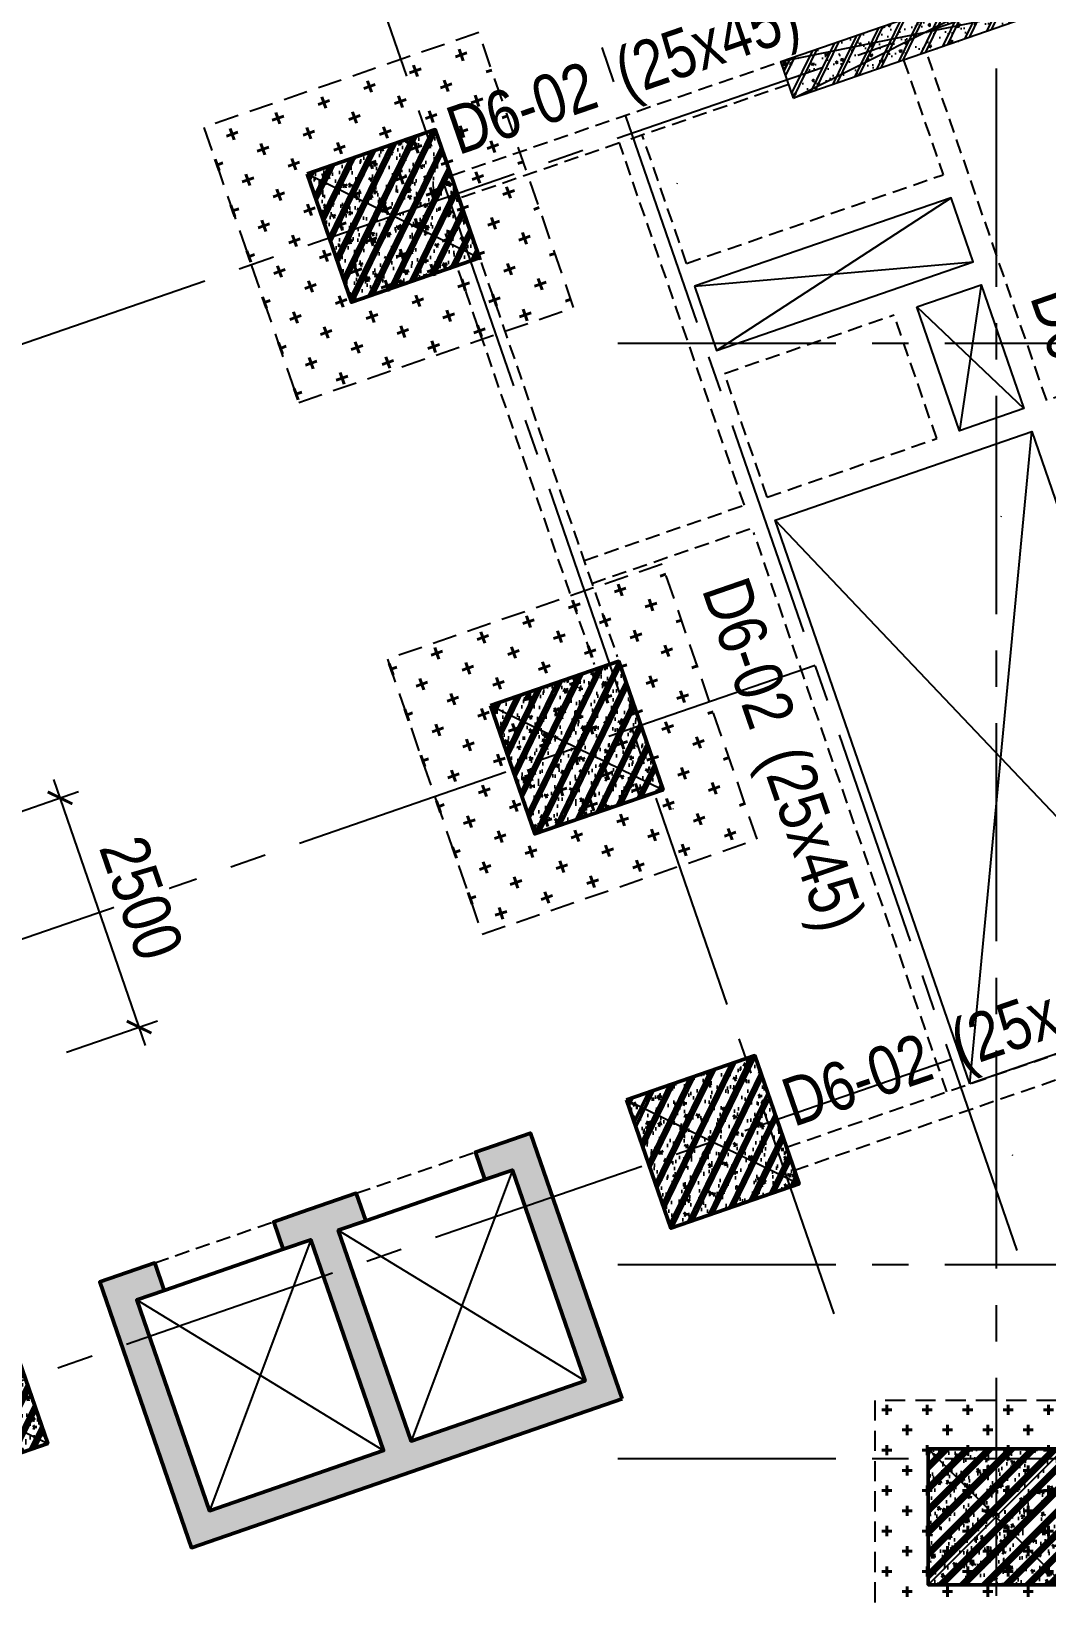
# Model space of a CAD drawing. Header units: millimetres. Extents: x -80883 to 1826631, y -376836 to 309394.
# Drawn here: x 1550548 to 1561024, y -328750 to -312610 of the extents above; entities that cross this region are included whole.
import ezdxf
from ezdxf.enums import TextEntityAlignment as Align

# ---------------------------------------------------------------- set-up
doc = ezdxf.new("R2010")
doc.units = ezdxf.units.MM
doc.header["$LTSCALE"] = 100
doc.header["$PDMODE"] = 32
doc.header["$PDSIZE"] = 2.5
for name, pattern in [('CENTER2', [1.125, 0.75, -0.125, 0.125, -0.125]), ('DASHED', [4.5, 3, -1.5]), ('HIDDEN', [0.375, 0.25, -0.125])]:
    doc.linetypes.add(name, pattern=pattern)
for name, color, linetype, lineweight in [('0-Hatch', 250, 'Continuous', 40), ('ccu12-Tencaukien', 9, 'Continuous', 15), ('KT-Net cot vach', 6, 'Continuous', 50), ('KT-Vat lieu', 250, 'Continuous', 9), ('ST_MBDV Cot vach 220805$0$Xref_ST_MBDV Cot vach 30.7.2022$0$KT-Net cot vach', 6, 'Continuous', 50)]:
    doc.layers.add(name, color=color, linetype=linetype, lineweight=lineweight)
for name, color, linetype in [('0-khuat', 3, 'HIDDEN'), ('ccu11-Khuat', 9, 'DASHED'), ('ccu11-Manh', 8, 'Continuous'), ('ccu11-Thay', 7, 'Continuous'), ('ccu12-Manh', 8, 'Continuous'), ('ccu12-Text', 31, 'Continuous'), ('ccu12-Truc', 13, 'CENTER2'), ('KC2-DIM', 251, 'Continuous'), ('KT-Hatch', 251, 'Continuous'), ('Xref_ST_MBDV Cot vach 30.7.2022|Xref_ST_MBDV Cot vach 30.7.2022|Xref_ST_MBDV Cot vach 30.7.2022|Xref_ST_MBDV Cot vach 30.7.2022|KC-Betong', 6, 'Continuous')]:
    doc.layers.add(name, color=color, linetype=linetype)
doc.styles.add('Arial Narrow', font='ARIALN.TTF')
doc.dimstyles.new('ccu12-200', dxfattribs={"dimscale": 200, "dimtxt": 2.5, "dimasz": 1, "dimexe": 1, "dimexo": 2, "dimgap": 1, "dimtad": 1, "dimdec": 0, "dimrnd": 5, "dimdsep": 46, "dimtxsty": 'Arial Narrow', "dimblk": 'ARCHTICK', "dimcen": -1, "dimdle": 1, "dimclrd": 256, "dimclre": 256, "dimclrt": 3, "dimadec": 0, "dimazin": 2, "dimtfac": 0.1, "dimtdec": 0, "dimtmove": 0, "dimatfit": 1, "dimldrblk": 'ARCHTICK', "dimfxl": 1, "dimtvp": 0.8333333333333334, "dimtolj": 1, "dimtzin": 12, "dimarcsym": 0})
pattern_1 = [(339.0471379539965, (1538194.197054629, -350401.9494570507), (69.90338528047701, -279.3877533547662), [29.99999999999981, -329.999999999997]), (284.0471379539965, (1538194.197054629, -350401.9494570507), (266.2915946709811, 150.6518396180941), [23.99999999999998, -263.9999999999996]), (29.49853795399646, (1538200.022338222, -350425.23176852), (336.1948768307957, -128.7361747717526), [25.49607599999999, -280.4568447999998]), (335.2313379539966, (1538269.817087162, -350375.8417823195), (76.73314454503657, -425.1305970221304), [45, -495]), (25.6827379539964, (1538276.211493592, -350411.2693359335), (490.3234749361438, -226.2363583837528), [38.24411519999997, -420.6851999999998]), (280.2313379539964, (1538269.817087162, -350375.8417823195), (490.3236516953235, -226.2359755744279), [35.99999999999994, -395.9999999999995]), (310.0471379539965, (1538263.965916394, -350420.1787172683), (-74.31099224333833, -278.2478686892407), [30, -330]), (255.0471379539965, (1538263.965916394, -350420.1787172683), (305.9413376994765, 2.662340959559032), [24, -264]), (0.4985379539964821, (1538257.773318905, -350443.3660357373), (231.6301287124563, -275.5857060422185), [25.496076, -280.4568447999999]), (326.5471379539965, (1538194.197054629, -350401.9494570507), (127.4545480190627, 38.85777900570818), [0, -260.7999999999999, 0, -267.9999999999999, 0, -264.9999999999999]), (296.5471379539965, (1538194.197054629, -350401.9494570507), (183.4678019936752, -47.98077147784922), [0, -152.8, 0, -254.8, 0, -101]), (256.5471379539965, (1538165.086997303, -350317.6331207776), (61.15631196729443, -204.7826262224386), [0, -99.9999999999993, 0, -311.9999999999972, 0, -413.9999999999972]), (246.5471379539965, (1538152.033159939, -350279.8231045116), (113.9778841873155, -207.4352439007965), [0, -129.9999999999987, 0, -207.1999999999987, 0, -293.9999999999973]), (334.0471379539965, (1538194.197054629, -350401.9494570507), (65.64473241281162, 134.8731593255321), []), (334.0471379539965, (1538217.273196894, -350468.7887541846), (65.64473241281162, 134.8731593255321), [])]

# ---------------------------------------------------------------- blocks, each defined once
blk = doc.blocks.new('Grid-ST-flat-3')
at = {"layer": 'ccu12-Truc', "ltscale": 30}
for p, q in [((354060.2251921427, -35261.67722702224), (370215.9049475128, -82056.07930523856)), ((352169.7243788355, -35914.36909527634), (368325.4041342058, -82708.77117349271)), ((377787.2916931124, -66547.80383867014), (314639.543147344, -88349.44587364572)), ((369999.3874795342, -69862.92378625314), (369999.3874795342, -104409.5824195731)), ((366096.2468389632, -72696.27186137123), (425824.0468604062, -72696.27186137007)), ((368131.1051668772, -76017.52440288517), (316532.349566273, -93831.89823189395)), ((369534.392683656, -80082.1011514843), (317935.6370837545, -97896.47498025041)), ((366096.2468389795, -82196.27186137065), (425824.0468603974, -82196.27186136972)), ((366096.2468389806, -84196.27186137141), (425824.046860399, -84196.27186136867))]:
    blk.add_line(p, q, dxfattribs=at)
blk = doc.blocks.new('LOI-KD-PN')
at = {"layer": 'KT-Hatch'}
h = blk.add_hatch(dxfattribs=at)
h.set_pattern_fill('BTCT', color=256, scale=40, angle=-70.9528620460035)
h.set_pattern_definition([(339.0471379539965, (-24757.93628041632, -32875.87870174611), (69.90338528047701, -279.3877533547662), [29.99999999999986, -329.9999999999978]), (284.0471379539965, (-24757.93628041632, -32875.87870174611), (266.2915946709811, 150.6518396180941), [23.99999999999998, -263.9999999999996]), (29.49853795399646, (-24752.11099682283, -32899.16101321549), (336.1948768307957, -128.7361747717526), [25.49607599999999, -280.4568447999998]), (335.2313379539966, (-24682.31624788418, -32849.771027015), (76.73314454503657, -425.1305970221304), [45, -495]), (25.6827379539964, (-24675.92184145399, -32885.19858062902), (490.3234749361438, -226.2363583837528), [38.24411519999997, -420.6851999999998]), (280.2313379539964, (-24682.31624788418, -32849.771027015), (490.3236516953235, -226.2359755744279), [35.99999999999994, -395.9999999999995]), (310.0471379539965, (-24688.16741865175, -32894.10796196375), (-74.31099224333833, -278.2478686892407), [30, -330]), (255.0471379539965, (-24688.16741865175, -32894.10796196375), (305.9413376994765, 2.662340959559032), [24, -264]), (0.4985379539964835, (-24694.36001613969, -32917.29528043285), (231.6301287124563, -275.5857060422185), [25.496076, -280.4568447999999]), (326.5471379539965, (-24757.93628041632, -32875.87870174611), (127.4545480190627, 38.85777900570818), [0, -260.7999999999999, 0, -267.9999999999999, 0, -264.9999999999999]), (296.5471379539965, (-24757.93628041632, -32875.87870174611), (183.4678019936752, -47.98077147784922), [0, -152.8, 0, -254.8, 0, -101]), (256.5471379539965, (-24787.04633774143, -32791.56236547302), (61.15631196729443, -204.7826262224386), [0, -99.9999999999995, 0, -311.999999999998, 0, -413.999999999998]), (246.5471379539965, (-24800.1001751069, -32753.752349207), (113.9778841873155, -207.4352439007965), [0, -129.9999999999991, 0, -207.1999999999991, 0, -293.9999999999981]), (334.0471379539965, (-24757.93628041632, -32875.87870174611), (65.64473241281162, 134.8731593255321), []), (334.0471379539965, (-24734.86013815063, -32942.71799888002), (65.64473241281162, 134.8731593255321), [])])
h.paths.add_polyline_path([(-6308.869921613485, -9184.98418606416), (-7255.273130617104, -6443.758006780699), (-7822.423374606762, -6639.565567264159), (-7724.5195943648, -6923.140689258988), (-7440.944472370204, -6825.236909017258), (-6690.348823850043, -8999.312844310945), (-8486.324596484192, -9619.370119175175), (-9236.920245003887, -7445.294183881546), (-8953.34512300929, -7347.390403639816), (-9051.248903250787, -7063.815281644987), (-9618.399147240445, -7259.622842128447), (-9901.974269235507, -7357.526622370176), (-9804.070488993544, -7641.101744364947), (-9520.495366998948, -7543.197964123276), (-8769.899718478788, -9717.273899416905), (-10565.87549111294, -10337.33117428113), (-11316.47113963263, -8163.255238987505), (-11032.89601763804, -8065.351458745776), (-11130.79979787953, -7781.776336750947), (-11697.95004186919, -7977.583897234348), (-10751.54683286604, -10718.81007651769)])
at = {"layer": 'ccu11-Khuat', "color": 6, "ltscale": 0.5}
for points, elevation in [([(-9051.25256760791, -7063.816542801389), (-7822.427037743386, -6639.566831955221)], -1.492553393741515e-05), ([(-11130.80346101616, -7781.777601442009), (-9901.974269235507, -7357.52662237006)], -2.081220072082427e-08)]:
    blk.add_lwpolyline(points, dxfattribs=dict(at, elevation=elevation))
at = {"layer": 'KC2-DIM', "color": 252, "ltscale": 0.5, "elevation": -2.081220072082427e-08}
for points in [[(-7440.944472370204, -6825.236909017258), (-8486.324596484192, -9619.370119175117)], [(-9520.495366998948, -7543.197964123276), (-10565.87549111294, -10337.33117428113)], [(-9236.920245003887, -7445.294183881488), (-6690.348823850043, -8999.312844310887)], [(-11316.47113963263, -8163.255238987505), (-8769.899718478788, -9717.273899416905)]]:
    blk.add_lwpolyline(points, dxfattribs=at)
at = {"layer": 'ST_MBDV Cot vach 220805$0$Xref_ST_MBDV Cot vach 30.7.2022$0$KT-Net cot vach', "elevation": -2.081220072082427e-08}
blk.add_lwpolyline([(-6308.869921613485, -9184.98418606416), (-7255.273130617104, -6443.758006780699), (-7822.423374606762, -6639.565567264159), (-7724.5195943648, -6923.140689258988), (-7440.944472370204, -6825.236909017258), (-6690.348823850043, -8999.312844310945), (-8486.324596484192, -9619.370119175175), (-9236.920245003887, -7445.294183881546), (-8953.34512300929, -7347.390403639816), (-9051.248903250787, -7063.815281644987), (-9618.399147240445, -7259.622842128447), (-9901.974269235507, -7357.526622370176), (-9804.070488993544, -7641.101744364947), (-9520.495366998948, -7543.197964123276), (-8769.899718478788, -9717.273899416905), (-10565.87549111294, -10337.33117428113), (-11316.47113963263, -8163.255238987505), (-11032.89601763804, -8065.351458745776), (-11130.79979787953, -7781.776336750947), (-11697.95004186919, -7977.583897234348), (-10751.54683286604, -10718.81007651769)], close=True, dxfattribs=at)
at = {"layer": 'ST_MBDV Cot vach 220805$0$Xref_ST_MBDV Cot vach 30.7.2022$0$KT-Net cot vach', "color": 6, "elevation": -2.081220072082427e-08}
for points in [[(-8953.348786145682, -7347.39166833082), (-7724.5195943648, -6923.140689258988)], [(-11032.89968077466, -8065.352723436838), (-9804.070488993544, -7641.101744364889)]]:
    blk.add_lwpolyline(points, dxfattribs=at)
blk = doc.blocks.new('*U151')
h = blk.add_hatch()
h.set_pattern_fill('VATLIEU04', color=250, scale=40, style=0, pattern_type=2)
h.set_pattern_definition([(49.99999999999999, (550, -550), (286.9040730403014, -25.10085399303804), [30, -330]), (355, (550, -550), (-55.50053344520001, 300.8768534800047), [24, -264]), (100.4514, (573.908672, -552.091736), (231.4037526856086, 275.7758168243814), [25.496076, -280.4568448]), (46.18420000000001, (550, -470), (426.8964194502578, -66.20760573160723), [45, -495]), (96.6356, (585.574698, -475.5173228), (373.8650822194813, 389.6471483601767), [38.2441152, -420.6852]), (351.1842, (550, -470), (373.8647780534509, 389.6474403701299), [36, -396]), (21, (590, -490), (238.7628208473847, -161.0475562661355), [30, -330]), (326.0000000000001, (590, -490), (97.32613276863269, 290.0600180187412), [24, -264]), (71.4514, (609.8968932, -503.4206424), (336.089051432596, 129.012198683981), [25.496076, -280.4568448]), (37.50000000000001, (550, -550), (4.863942126916267, 133.1575415325246), [0, -260.8, 0, -268, 0, -265]), (7.499999999999999, (550, -550), (105.2278149768594, 157.7646847529441), [0, -152.8, 0, -254.8, 0, -101]), (327.5, (460.8, -550), (213.5289744689636, -9.021948693751902), [0, -100, 0, -312, 0, -414]), (317.5, (420.8, -550), (233.2744677369545, 40.04199293292709), [0, -130, 0, -207.2, 0, -294]), (45, (550, -550), (-120.2081528017131, 120.2081528017131), []), (45, (550, -501), (-120.2081528017131, 120.2081528017131), [])])
h.paths.add_polyline_path([(-475, 475), (1025, 475), (1025, -1025), (-475, -1025)])
at = {"color": 6, "ltscale": 0.25}
blk.add_lwpolyline([(-475, 475), (1025, 475), (1025, -1025), (-475, -1025)], close=True, dxfattribs=at)
at = {"layer": 'Defpoints', "linetype": 'ByBlock', "ltscale": 30}
for p, q in [((1025, 475), (-475, -1025)), ((-475, 475), (1025, -1025))]:
    blk.add_line(p, q, dxfattribs=at)
blk = doc.blocks.new('*U150')
h = blk.add_hatch()
h.set_pattern_fill('VATLIEU04', color=250, scale=40, style=0, pattern_type=2)
h.set_pattern_definition([(49.99999999999999, (-549.9999999999709, 3049.999999999996), (286.9040730403014, -25.10085399303804), [30, -330]), (355, (-549.9999999999709, 3049.999999999996), (-55.50053344520001, 300.8768534800047), [24, -264]), (100.4514, (-526.0913279999709, 3047.908263999996), (231.4037526856086, 275.7758168243814), [25.496076, -280.4568448]), (46.18420000000001, (-549.9999999999709, 3129.999999999996), (426.8964194502578, -66.20760573160723), [45, -495]), (96.6356, (-514.4253019999708, 3124.482677199996), (373.8650822194813, 389.6471483601767), [38.2441152, -420.6852]), (351.1842, (-549.9999999999709, 3129.999999999996), (373.8647780534509, 389.6474403701299), [36, -396]), (21, (-509.9999999999709, 3109.999999999996), (238.7628208473847, -161.0475562661355), [30, -330]), (326.0000000000001, (-509.9999999999709, 3109.999999999996), (97.32613276863269, 290.0600180187412), [24, -264]), (71.4514, (-490.1031067999709, 3096.579357599996), (336.089051432596, 129.012198683981), [25.496076, -280.4568448]), (37.50000000000001, (-549.9999999999709, 3049.999999999996), (4.863942126916267, 133.1575415325246), [0, -260.8, 0, -268, 0, -265]), (7.499999999999999, (-549.9999999999709, 3049.999999999996), (105.2278149768594, 157.7646847529441), [0, -152.8, 0, -254.8, 0, -101]), (327.5, (-639.1999999999709, 3049.999999999996), (213.5289744689636, -9.021948693751902), [0, -100, 0, -312, 0, -414]), (317.5, (-679.1999999999709, 3049.999999999996), (233.2744677369545, 40.04199293292709), [0, -130, 0, -207.2, 0, -294]), (45, (-549.9999999999709, 3049.999999999996), (-120.2081528017131, 120.2081528017131), []), (45, (-549.9999999999709, 3098.999999999996), (-120.2081528017131, 120.2081528017131), [])])
h.paths.add_polyline_path([(-475, -474.9999999999998), (-75, -475.0000000000038), (-74.9999999999709, 2524.999999999996), (-474.9999999999709, 2525)])
at = {"color": 6, "ltscale": 0.25}
blk.add_lwpolyline([(-475, -474.9999999999998), (-75, -475.0000000000038), (-74.9999999999709, 2524.999999999996), (-474.9999999999709, 2525)], close=True, dxfattribs=at)
at = {"layer": 'Defpoints', "linetype": 'ByBlock', "ltscale": 30}
for p, q in [((-75, -475.0000000000038), (-474.9999999999709, 2525)), ((-475, -474.9999999999998), (-74.9999999999709, 2524.999999999996))]:
    blk.add_line(p, q, dxfattribs=at)
blk = doc.blocks.new('MBDVCOTVACH-T2-T6-PN')
at = {"layer": 'KT-Net cot vach', "xscale": 0.9333333333333333, "yscale": 0.9333333333333333, "zscale": 0.9333333333333333, "rotation": 19.04713795399666}
for p in [(54491.68851601868, -13605.0635552578), (56384.49502914399, -19087.51638321928), (57787.78245082614, -23152.09266241599), (50036.72905755276, -25828.12984658178)]:
    blk.add_blockref('*U151', p, dxfattribs=at)
at = {"layer": 'KT-Net cot vach', "xscale": 0.9333333333333333, "yscale": 0.9333333333333333, "zscale": 0.9333333333333333}
blk.add_blockref('*U151', (60780.13856793079, -26919.94949445577), dxfattribs=at)
at = {"layer": 'Xref_ST_MBDV Cot vach 30.7.2022|Xref_ST_MBDV Cot vach 30.7.2022|Xref_ST_MBDV Cot vach 30.7.2022|Xref_ST_MBDV Cot vach 30.7.2022|KC-Betong', "linetype": 'ByBlock', "xscale": -0.9999999999999989, "rotation": 289.0471379532163}
blk.add_blockref('*U150', (59241.89047800889, -11945.67000419629), dxfattribs=at)
blk = doc.blocks.new('*U693')
at = {"layer": 'ccu12-Tencaukien', "color": 8, "ltscale": 10000}
blk.add_line((360.6565736538532, -155.3215232637356), (354.4065714950475, -155.3215232637356), dxfattribs=at)
at = {"layer": 'ccu12-Text', "color": 2, "style": 'Arial Narrow', "width": 0.8}
blk.add_attdef('SH', text='', height=300, dxfattribs=at).set_placement((275.6048113084853, 5.864471777974813), align=Align.BOTTOM_RIGHT)
at = {"layer": 'ccu12-Text', "color": 31, "style": 'Arial Narrow', "width": 0.8}
for tag, p in [('(', (507.5315725744504, -75.41116959831947)), ('KT', (632.605666770517, -75.41116959831947)), (')', (962.8971199221714, -75.41116959831947))]:
    blk.add_attdef(tag, text='', height=250, dxfattribs=at).set_placement(p, align=Align.BOTTOM_LEFT)
blk = doc.blocks.new('MBKC-T6-PN')
at = {"layer": 'ccu11-Khuat', "ltscale": 0.5}
for p, q in [((61558.627097741, -15668.39530091808, 1.470225069615539e-08), (60318.52392072976, -12076.476669344, 1.470225069615539e-08)), ((55414.48408806371, -13346.46135400923, 1.470225069615539e-08), (58817.38555967016, -12171.61598851287, 1.470225069615539e-08)), ((60082.21131769568, -12158.0631533484, 1.470225069615539e-08), (60490.14381008549, -13339.62637807318, 1.470225069615539e-08)), ((58898.95896343933, -12407.89070506906, 1.470225069615539e-08), (57197.50802297541, -12995.31345847622, 1.470225069615539e-08)), ((58439.30074978946, -16745.3368856507, 1.470225069615539e-08), (57150.25240883045, -13011.6501601864, 1.470225069615539e-08)), ((57843.44267022377, -14253.39499005949, 1.470225069615539e-08), (57386.56410217751, -12930.06104574457, 1.470225069615539e-08)), ((55488.1868349826, -14325.99790990347, 1.470225069615539e-08), (56891.47435171483, -18390.5746585186, 1.470225069615539e-08)), ((55724.49943664484, -14244.41142636869, 1.470225069615539e-08), (57127.78695337707, -18308.98817498382, 1.470225069615539e-08)), ((62834.71884077182, -15227.827014465, 1.470225069615539e-08), (61558.62709774124, -15668.39530091808, 1.470225069615539e-08)), ((58675.61335175764, -16663.75040201063, 1.470225069615539e-08), (58235.05779252248, -15387.69548189809, 1.470225069615539e-08)), ((56785.1123454771, -17316.44233691494, 1.470225069615539e-08), (58439.30074978946, -16745.33688565076, 1.470225069615539e-08)), ((56866.69882900827, -17552.75493857864, 1.470225069615539e-08), (58520.88723326987, -16981.64948733203, 1.470225069615539e-08)), ((60527.86993656424, -22794.99257512763, 1.470225069615539e-08), (58537.21581631619, -17028.9446985359, 1.470225069615539e-08)), ((58873.73814879521, -23366.0784705304, 1.470225069615539e-08), (63486.80449040607, -21773.42597347358, 1.470225069615539e-08)), ((58955.32463232987, -23602.39107219275, 1.470225069615539e-08), (63486.8044904063, -22037.90615546209, 1.470225069615539e-08))]:
    blk.add_line(p, q, dxfattribs=at)
at = {"layer": 'ccu11-Khuat', "ltscale": 0.5, "elevation": 1.470225069615539e-08}
for points in [[(58898.96159434132, -12407.88979673787), (57386.56410217751, -12930.06104574451)], [(57150.25240883045, -13011.6501601864), (55496.07320250059, -13582.77304734115)], [(57843.44268598221, -14253.39498461888), (60490.14381040726, -13339.62637796218)], [(58235.05779252248, -15387.69548189809), (59983.77106026118, -14783.95549841161)], [(58675.61335175764, -16663.75040201063), (60424.3266194961, -16060.01041852398), (59983.77106026118, -14783.95549841161)]]:
    blk.add_lwpolyline(points, dxfattribs=at)
at = {"layer": 'ccu11-Manh', "color": 252, "ltscale": 0.5}
for p, q in [((58153.47130898805, -15151.38288023573, 1.470225069615539e-08), (60571.73029362038, -13575.9389797356, 1.470225069615539e-08)), ((57925.02915375819, -14489.7075917219, 1.470225069615539e-08), (60800.17244760622, -14237.61426464701, 1.470225069615539e-08)), ((60881.75893114088, -14473.92686630937, 1.470225069615539e-08), (60660.63922115858, -15978.42393498926, 1.470225069615539e-08)), ((60220.08366192365, -14702.36901487689, 1.470225069615539e-08), (61322.31449037581, -15749.98178642191, 1.470225069615539e-08))]:
    blk.add_line(p, q, dxfattribs=at)
at = {"layer": 'ccu11-Thay', "elevation": 1.470225069615539e-08}
blk.add_lwpolyline([(57925.02915375819, -14489.70759172185), (58153.47130898805, -15151.38288023573), (60800.17244760622, -14237.61426464701), (60571.73029362038, -13575.9389797356), (57925.02916919533, -14489.70758639229)], dxfattribs=at)
for points in [[(60220.08366192365, -14702.36901487689), (60881.75893114088, -14473.92686630937), (61322.31449037581, -15749.98178642191), (60660.63922115858, -15978.42393498926)], [(60764.23894999898, -22713.38661975134), (58757.19985070452, -16900.06299943721), (61403.90097388555, -15986.29438917787), (63410.94008861785, -21799.61800416256)]]:
    blk.add_lwpolyline(points, close=True, dxfattribs=at)
at = {"layer": 'ccu12-Manh', "ltscale": 0.5, "elevation": 1.470225069615539e-08}
for points in [[(60764.2389496339, -22713.38661869394), (61403.90097388532, -15986.29438917781)], [(58757.19985070452, -16900.06299943721), (63410.94008861785, -21799.61800416256)]]:
    blk.add_lwpolyline(points, dxfattribs=at)
blk = doc.blocks.new('MC3000X3000')
at = {"layer": '0-Hatch', "ltscale": 2}
h = blk.add_hatch(dxfattribs=at)
h.set_pattern_fill('CROSS', color=256, scale=1000, style=0)
h.set_pattern_definition([(360, (0, -4.656612873077393e-10), (250, 250), [125, -375]), (90, (62.5, -62.50000000046566), (-250, 250), [125, -375])])
h.paths.add_polyline_path([(7876789.000000002, 1547059), (7876789.000000002, 1550059), (7873789.000000002, 1550059), (7873789.000000002, 1547059)])
at = {"layer": '0-khuat', "ltscale": 10}
blk.add_lwpolyline([(7873789.000000002, 1547059), (7876789.000000002, 1547059), (7876789.000000002, 1550059), (7873789.000000002, 1550059)], close=True, dxfattribs=at)
blk = doc.blocks.new('MBKC-N-T3')
at = {"layer": '0-khuat', "linetype": 'HIDDEN', "ltscale": 10, "rotation": 109.0471379539969}
for p in [(4088615.372785043, -6952534.429600818), (4090508.176760036, -6958016.882802831)]:
    blk.add_blockref('MC3000X3000', p, dxfattribs=at)
at = {"layer": '0-khuat', "linetype": 'HIDDEN', "ltscale": 10, "xscale": 0.8333333333333395, "yscale": 0.8333333333333395, "zscale": 0.8333333333333395, "rotation": 90}
blk.add_blockref('MC3000X3000', (1351502.637806758, -6589967.449499353), dxfattribs=at)
blk = doc.blocks.new('_ARCHTICK')
at = {"color": 0, "linetype": 'ByBlock', "const_width": 0.15}
blk.add_lwpolyline([(-0.5, -0.5), (0.5, 0.5)], dxfattribs=at)
blk = doc.blocks.new('*D1237')
at = {"layer": 'Defpoints', "color": 0, "ltscale": 0.5, "transparency": 16777216}
for p in [(1550845.141917079, -320513.9597743627), (1549718.665886377, -320902.8733688499), (1550534.530445729, -323265.9994807603)]:
    blk.add_point(p, dxfattribs=at)
at = {"layer": 'KC2-DIM', "lineweight": -2, "ltscale": 0.5, "transparency": 16777216}
for p, q in [((1551726.275641179, -323066.1359752259), (1550779.87275233, -320324.9096854099)), ((1550096.766064283, -320772.3350393535), (1551034.192006032, -320448.6906096146)), ((1550912.630623635, -323135.461151264), (1551850.056565384, -322811.816721525))]:
    blk.add_line(p, q, dxfattribs=at)
at = {"layer": 'KC2-DIM', "lineweight": -2, "ltscale": 0.5, "transparency": 16777216, "xscale": 200, "yscale": 200, "zscale": 200}
for p, rotation in [((1550845.141917079, -320513.9597743627), 109.0471312622807), ((1551661.006476431, -322877.0858862732), 289.0471312622807)]:
    blk.add_blockref('_ARCHTICK', p, dxfattribs=dict(at, rotation=rotation))
at = {"layer": 'KC2-DIM', "color": 3, "ltscale": 0.5, "transparency": 16777216, "insert": (1551683.433957572, -321546.9419844406), "char_height": 500, "attachment_point": 5, "rotation": 289.0471312622807, "style": 'Arial Narrow', "bg_fill": 3, "box_fill_scale": 1.1, "bg_fill_color": 256, "bg_fill_true_color": 13158600, "bg_fill_transparency": 0}
blk.add_mtext('\\A1;2500', dxfattribs=at)

msp = doc.modelspace()

# ---------------------------------------------------------------- hatches: boundary and pattern name
at = {"layer": 'KT-Vat lieu'}
h = msp.add_hatch(dxfattribs=at)
h.set_pattern_fill('BTCT', color=256, scale=40, angle=-70.9528620460035)
h.set_pattern_definition(pattern_1)
h.paths.add_polyline_path([(1556643.263413432, -326711.0549413686), (1555696.860204428, -323969.8287620852), (1555129.709960439, -324165.6363225686), (1555227.61374068, -324449.2114445635), (1555511.188862675, -324351.3076643217), (1556261.784511195, -326525.3835996154), (1554465.808738561, -327145.4408744797), (1553715.213090041, -324971.364939186), (1553998.788212036, -324873.4611589443), (1553900.884431794, -324589.8860369495), (1553333.734187805, -324785.6935974329), (1553050.15906581, -324883.5973776747), (1553148.062846051, -325167.1724996695), (1553431.637968046, -325069.2687194278), (1554182.233616566, -327243.3446547214), (1552386.257843933, -327863.4019295856), (1551635.662195412, -325689.325994292), (1551919.237317407, -325591.4222140503), (1551821.333537166, -325307.8470920555), (1551254.183293176, -325503.6546525389), (1552200.586502179, -328244.8808318222)])
h = msp.add_hatch(dxfattribs=at)
h.set_pattern_fill('BTCT', color=256, scale=40, angle=-70.9528620460035)
h.set_pattern_definition(pattern_1)
h.paths.add_polyline_path([(1556643.263413432, -326711.0549413686), (1555696.860204428, -323969.8287620852), (1555129.709960439, -324165.6363225686), (1555227.61374068, -324449.2114445635), (1555511.188862675, -324351.3076643217), (1556261.784511195, -326525.3835996154), (1554465.808738561, -327145.4408744797), (1553715.213090041, -324971.364939186), (1553998.788212036, -324873.4611589443), (1553900.884431794, -324589.8860369495), (1553333.734187805, -324785.6935974329), (1553050.15906581, -324883.5973776747), (1553148.062846051, -325167.1724996695), (1553431.637968046, -325069.2687194278), (1554182.233616566, -327243.3446547214), (1552386.257843933, -327863.4019295856), (1551635.662195412, -325689.325994292), (1551919.237317407, -325591.4222140503), (1551821.333537166, -325307.8470920555), (1551254.183293176, -325503.6546525389), (1552200.586502179, -328244.8808318222)])

# ---------------------------------------------------------------- linework, layer by layer
at = {"layer": 'KT-Net cot vach', "elevation": -2.081220072082471e-08}
msp.add_lwpolyline([(1556643.263413432, -326711.0549413686), (1555696.860204428, -323969.8287620852), (1555129.709960439, -324165.6363225686), (1555227.61374068, -324449.2114445635), (1555511.188862675, -324351.3076643217), (1556261.784511195, -326525.3835996154), (1554465.808738561, -327145.4408744797), (1553715.213090041, -324971.364939186), (1553998.788212036, -324873.4611589443), (1553900.884431794, -324589.8860369495), (1553333.734187805, -324785.6935974329), (1553050.15906581, -324883.5973776747), (1553148.062846051, -325167.1724996695), (1553431.637968046, -325069.2687194278), (1554182.233616566, -327243.3446547214), (1552386.257843933, -327863.4019295856), (1551635.662195412, -325689.325994292), (1551919.237317407, -325591.4222140503), (1551821.333537166, -325307.8470920555), (1551254.183293176, -325503.6546525389), (1552200.586502179, -328244.8808318222)], close=True, dxfattribs=at)

# ---------------------------------------------------------------- block references
for name, p in [('Grid-ST-flat-3', (1190502.748393996, -243129.7985158589)), ('MBKC-N-T3', (1499465.331229208, -300749.4537652719))]:
    msp.add_blockref(name, p)
at = {"layer": 'ccu12-Tencaukien', "extrusion": (4.376655619254604e-07, -9.80437330037572e-07, 0.9999999999994236)}
ref = msp.add_blockref('*U693', (1556705.301874812, -313688.3343758181, -0.1188142265177003), dxfattribs=dict(at, xscale=1.815893337873054, yscale=1.815893337873054, zscale=1.815893337873054, rotation=339.469833737933))
ref.add_attrib('KT', '(25x45)', dxfattribs={"color": 31, "extrusion": (4.376655619254604e-07, -9.80437330037572e-07, 0.9999999999994236), "height": 499.9999999999999, "rotation": 19.02100700350106, "style": 'Arial Narrow'}).set_placement((1556731.481634748, -313431.3744168585, 0.9886544991126314), align=Align.BOTTOM_LEFT)
ref.add_attrib('SH', 'D6-02', dxfattribs={"color": 2, "extrusion": (4.376655619254604e-07, -9.80437330037572e-07, 0.9999999999994236), "height": 499.9999999999999, "rotation": 19.02100700350106, "style": 'Arial Narrow'}).set_placement((1556476.444889028, -313522.7735769793, 0.9888655812834458), align=Align.BOTTOM_RIGHT)
at = {"layer": 'ccu12-Tencaukien', "extrusion": (-9.80437330037572e-07, -4.376655619254602e-07, 0.9999999999994236)}
ref = msp.add_blockref('*U693', (1561048.326540269, -317100.2293104038, -2.499972686371644), dxfattribs=dict(at, xscale=1.815893337873054, yscale=1.815893337873054, zscale=1.815893337873054, rotation=249.4698337379082))
ref.add_attrib('KT', '(25x45)', dxfattribs={"color": 31, "extrusion": (-9.80437330037572e-07, -4.376655619254602e-07, 0.9999999999994236), "height": 499.9999999999999, "rotation": 289.0210070006092, "style": 'Arial Narrow'}).set_placement((1561305.286499229, -317126.4090703402, -1.392503960741311), align=Align.BOTTOM_LEFT)
ref.add_attrib('SH', 'D6-02', dxfattribs={"color": 2, "extrusion": (-9.80437330037572e-07, -4.376655619254602e-07, 0.9999999999994236), "height": 499.9999999999999, "rotation": 289.0210070006092, "style": 'Arial Narrow'}).set_placement((1561213.88733911, -316871.3723246198, -1.392292878570497), align=Align.BOTTOM_RIGHT)
ref = msp.add_blockref('*U693', (1557663.459940414, -320115.905762882, -2.495334179070786), dxfattribs=dict(at, xscale=1.815893337873054, yscale=1.815893337873054, zscale=1.815893337873054, rotation=249.4698337379082))
ref.add_attrib('KT', '(25x45)', dxfattribs={"color": 31, "extrusion": (-9.80437330037572e-07, -4.376655619254602e-07, 0.9999999999994236), "height": 499.9999999999999, "rotation": 289.0210070006092, "style": 'Arial Narrow'}).set_placement((1557920.419899374, -320142.0855228183, -1.387865453440454), align=Align.BOTTOM_LEFT)
ref.add_attrib('SH', 'D6-02', dxfattribs={"color": 2, "extrusion": (-9.80437330037572e-07, -4.376655619254602e-07, 0.9999999999994236), "height": 499.9999999999999, "rotation": 289.0210070006092, "style": 'Arial Narrow'}).set_placement((1557829.020739255, -319887.0487770979, -1.38765437126964), align=Align.BOTTOM_RIGHT)
at = {"layer": 'ccu12-Tencaukien', "extrusion": (4.376655619254604e-07, -9.80437330037572e-07, 0.9999999999994236)}
ref = msp.add_blockref('*U693', (1560164.555887705, -323707.9515135419, -0.1074766234917897), dxfattribs=dict(at, xscale=1.815893337873054, yscale=1.815893337873054, zscale=1.815893337873054, rotation=339.469833737933))
ref.add_attrib('KT', '(25x45)', dxfattribs={"color": 31, "extrusion": (4.376655619254604e-07, -9.80437330037572e-07, 0.9999999999994236), "height": 499.9999999999999, "rotation": 19.02100700350106, "style": 'Arial Narrow'}).set_placement((1560190.735647642, -323450.9915545821, 0.9999921021385417), align=Align.BOTTOM_LEFT)
ref.add_attrib('SH', 'D6-02', dxfattribs={"color": 2, "extrusion": (4.376655619254604e-07, -9.80437330037572e-07, 0.9999999999994236), "height": 499.9999999999999, "rotation": 19.02100700350106, "style": 'Arial Narrow'}).set_placement((1559935.698901922, -323542.3907147032, 1.000203184309357), align=Align.BOTTOM_RIGHT)
at = {"layer": 'KC2-DIM', "ltscale": 0.5}
msp.add_blockref('MBKC-T6-PN', (1499465.331229208, -300749.4537652719), dxfattribs=at)
at = {"layer": 'KC2-DIM'}
for name, p in [('MBDVCOTVACH-T2-T6-PN', (1499465.331229208, -300749.4537652719)), ('LOI-KD-PN', (1562952.135719612, -317526.0699320373))]:
    msp.add_blockref(name, p, dxfattribs=at)

# ---------------------------------------------------------------- next in the draw order: dimensions: what is measured, and where the dimension line sits
at = {"layer": 'KC2-DIM', "ltscale": 0.5}
dim = msp.add_aligned_dim(p1=(1550534.530445729, -323265.9994807602), p2=(1549718.665886377, -320902.8733688497), distance=-1191.7222963941501, dimstyle='ccu12-200', override={"dimfxl": 150, "dimtfill": 1}, dxfattribs=at)
dim.commit()
dim.dimension.update_dxf_attribs({"geometry": '*D1237', "text_midpoint": (1551683.433957572, -321546.9419844406)})

doc.saveas('drawing.dxf')
